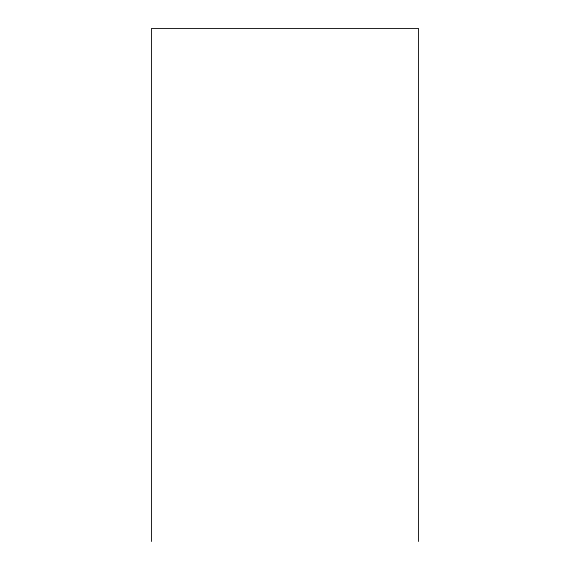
<?xml version="1.0" encoding="UTF-8"?>
<svg xmlns="http://www.w3.org/2000/svg" width="570" height="570" viewBox="0 0 570 570"><rect width="100%" height="100%" fill="white"/><g stroke="black" fill="none" stroke-linecap="round" stroke-linejoin="round"><path stroke-width="0.85" d="M418.551 541.5L418.551 28.5L151.449 28.5L151.449 541.5"/></g></svg>
